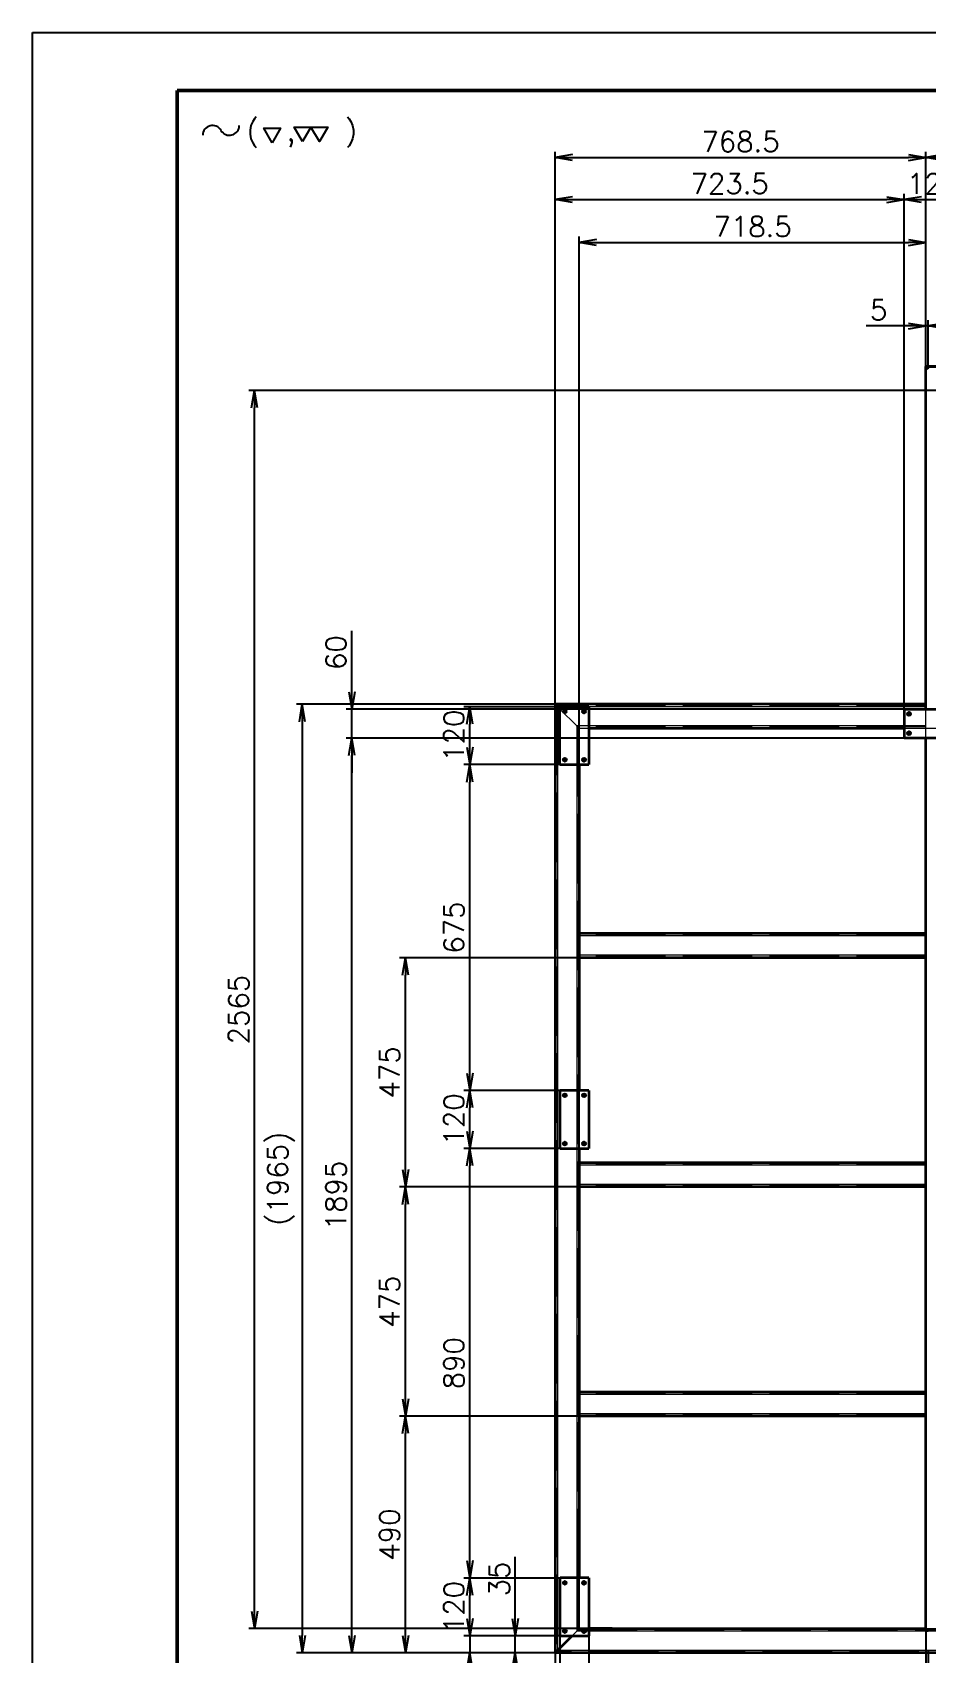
# Model space of a CAD drawing. Header units: millimetres. Extents: x -73083 to 81340, y -6859 to 6812.
# Drawn here: x -53597 to -51743, y -5169 to -1810 of the extents above; entities that cross this region are included whole.
import ezdxf

# ---------------------------------------------------------------- set-up
doc = ezdxf.new("R2010")
doc.units = ezdxf.units.MM
for name, pattern in [('AM_ISO02W050', [7.5, 6, -1.5]), ('AM_ISO08W050', [18, 12, -1.5, 3, -1.5]), ('DASHDOT', [18.5, 12, -3, 0.5, -3]), ('DASHED', [15, 12, -3])]:
    doc.linetypes.add(name, pattern=pattern)
doc.layers.add('A3', color=7, linetype='Continuous', plot=False)
for name, color, linetype, lineweight in [('AM_7', 2, 'AM_ISO08W050', 25), ('AM_HID', 1, 'AM_ISO02W050', 25), ('AM_VIS', 7, 'Continuous', 50)]:
    doc.layers.add(name, color=color, linetype=linetype, lineweight=lineweight)
doc.layers.add('title_frame', color=7, linetype='Continuous')
doc.layers.add('word_dim', color=253, linetype='Continuous')
doc.styles.get("Standard").update_dxf_attribs({"font": 'romans.shx', "bigfont": 'bigfont.shx'})
doc.dimstyles.new('STANDARD1-12', dxfattribs={"dimscale": 12, "dimtxt": 3.5, "dimasz": 3, "dimexe": 1, "dimexo": 0, "dimgap": 1, "dimtad": 3, "dimdec": 1, "dimdsep": 46, "dimtxsty": 'Standard', "dimblk1": 'OPEN', "dimblk2": 'OPEN', "dimsah": 1, "dimcen": 0, "dimclrd": 256, "dimclre": 256, "dimclrt": 3, "dimadec": 0, "dimazin": 0, "dimtfac": 1, "dimtdec": 1, "dimtmove": 0, "dimatfit": 3, "dimldrblk": 'OPEN', "dimfxl": 0, "dimtolj": 1, "dimtzin": 0, "dimarcsym": 0})

# ---------------------------------------------------------------- blocks, each defined once
blk = doc.blocks.new('shiage0')
at = {"layer": 'word_dim', "color": 3, "linetype": 'Continuous'}
for centre, start, end in [((1.69, 0), 30, 180), ((4.61, 1.69), 210, 0)]:
    blk.add_arc(centre, 1.69, start, end, dxfattribs=at)
blk = doc.blocks.new('11')
at = {"layer": 'title_frame', "color": 3, "linetype": 'Continuous'}
for points in [[(15.1, 3.38), (13.66, 5.88), (16.55, 5.88)], [(20.38, 3.57), (18.93, 6.07), (24.71, 6.07), (23.27, 3.57), (21.82, 6.07)]]:
    blk.add_lwpolyline(points, close=True, dxfattribs=at)
blk.add_blockref('shiage0', (3.13, 4.67), dxfattribs=at)
blk.add_text('(  ,   )', height=3.5, dxfattribs=at).set_placement((10.71, 3.7))
blk = doc.blocks.new('_Open')
at = {"color": 0, "lineweight": -2}
for p, q in [((-1, 0.167), (0, 0)), ((-1, -0.167), (0, 0)), ((0, 0), (-1, 0))]:
    blk.add_line(p, q, dxfattribs=at)
blk = doc.blocks.new('*D814')
at = {"layer": 'DEFPOINTS', "color": 0, "linetype": 'Continuous', "ltscale": 5}
for p in [(-51744.8, -2418.3), (-51744.8, -2502), (-51739.8, -2507)]:
    blk.add_point(p, dxfattribs=at)
at = {"layer": 'word_dim', "linetype": 'Continuous', "lineweight": -2, "ltscale": 5}
for p, q in [((-51744.8, -2502), (-51744.8, -2406.3)), ((-51739.8, -2507), (-51739.8, -2406.3)), ((-51780.8, -2418.3), (-51868.8, -2418.3)), ((-51739.8, -2418.3), (-51744.8, -2418.3)), ((-51703.8, -2418.3), (-51667.8, -2418.3))]:
    blk.add_line(p, q, dxfattribs=at)
at = {"layer": 'word_dim', "linetype": 'Continuous', "lineweight": -2, "ltscale": 5, "xscale": 36, "yscale": 36, "zscale": 36}
blk.add_blockref('_Open', (-51744.8, -2418.3), dxfattribs=at)
at = {"layer": 'word_dim', "linetype": 'Continuous', "lineweight": -2, "ltscale": 5, "xscale": 36, "yscale": 36, "zscale": 36, "rotation": 180}
blk.add_blockref('_Open', (-51739.8, -2418.3), dxfattribs=at)
at = {"layer": 'word_dim', "color": 3, "linetype": 'Continuous', "ltscale": 5, "insert": (-51842.8, -2385.3), "char_height": 42, "attachment_point": 5}
blk.add_mtext('\\A1;5', dxfattribs=at)
blk = doc.blocks.new('_DotSmall')
at = {"color": 0, "linetype": 'ByBlock', "const_width": 0.5}
blk.add_lwpolyline([(-0.0625, 0, 1), (0.0625, 0, 1)], format="xyb", close=True, dxfattribs=at)
blk = doc.blocks.new('*D821')
at = {"layer": 'DEFPOINTS', "color": 0, "ltscale": 2}
for p in [(-52503.3, -5132.1), (-52513.3, -5167.1), (-52503.3, -5365.2)]:
    blk.add_point(p, dxfattribs=at)
at = {"layer": 'word_dim', "lineweight": -2, "ltscale": 2}
for p, q in [((-52503.3, -5132.1), (-52503.3, -5377.2)), ((-52513.3, -5167.1), (-52513.3, -5377.2)), ((-52549.3, -5365.2), (-52685.3, -5365.2)), ((-52503.3, -5365.2), (-52513.3, -5365.2)), ((-52503.3, -5365.2), (-52431.3, -5365.2))]:
    blk.add_line(p, q, dxfattribs=at)
at = {"layer": 'word_dim', "lineweight": -2, "ltscale": 2, "xscale": 36, "yscale": 36, "zscale": 36}
blk.add_blockref('_Open', (-52513.3, -5365.2), dxfattribs=at)
at = {"layer": 'word_dim', "lineweight": -2, "ltscale": 2, "xscale": 36, "yscale": 36, "zscale": 36, "rotation": 180}
blk.add_blockref('_DotSmall', (-52503.3, -5365.2), dxfattribs=at)
at = {"layer": 'word_dim', "color": 3, "ltscale": 2, "insert": (-52642.3, -5332.2), "char_height": 42, "attachment_point": 5}
blk.add_mtext('\\A1;10', dxfattribs=at)
blk = doc.blocks.new('*D822')
at = {"layer": 'DEFPOINTS', "color": 0, "ltscale": 2}
for p in [(-52503.3, -5132.1), (-52443.3, -5132.1), (-52443.3, -5365.2)]:
    blk.add_point(p, dxfattribs=at)
at = {"layer": 'word_dim', "lineweight": -2, "ltscale": 2}
for p, q in [((-52503.3, -5132.1), (-52503.3, -5377.2)), ((-52443.3, -5132.1), (-52443.3, -5377.2)), ((-52503.3, -5365.2), (-52479.3, -5365.2)), ((-52473.3, -5365.2), (-52348.9, -5458.5)), ((-52348.9, -5458.5), (-52258.9, -5458.5))]:
    blk.add_line(p, q, dxfattribs=at)
at = {"layer": 'word_dim', "lineweight": -2, "ltscale": 2, "xscale": 36, "yscale": 36, "zscale": 36, "rotation": 180}
blk.add_blockref('_DotSmall', (-52503.3, -5365.2), dxfattribs=at)
at = {"layer": 'word_dim', "lineweight": -2, "ltscale": 2, "xscale": 36, "yscale": 36, "zscale": 36}
blk.add_blockref('_Open', (-52443.3, -5365.2), dxfattribs=at)
at = {"layer": 'word_dim', "color": 3, "ltscale": 2, "insert": (-52303.9, -5425.5), "char_height": 42, "attachment_point": 5}
blk.add_mtext('\\A1;60', dxfattribs=at)
blk = doc.blocks.new('*D823')
at = {"layer": 'DEFPOINTS', "color": 0, "ltscale": 2}
for p in [(-52443.3, -5132), (-51739.8, -5162), (-51739.8, -5365.2)]:
    blk.add_point(p, dxfattribs=at)
at = {"layer": 'word_dim', "lineweight": -2, "ltscale": 2}
for p, q in [((-52443.3, -5132), (-52443.3, -5377.2)), ((-51739.8, -5162), (-51739.8, -5377.2)), ((-52407.3, -5365.2), (-51775.8, -5365.2))]:
    blk.add_line(p, q, dxfattribs=at)
at = {"layer": 'word_dim', "lineweight": -2, "ltscale": 2, "xscale": 36, "yscale": 36, "zscale": 36, "rotation": 180}
blk.add_blockref('_Open', (-52443.3, -5365.2), dxfattribs=at)
at = {"layer": 'word_dim', "lineweight": -2, "ltscale": 2, "xscale": 36, "yscale": 36, "zscale": 36}
blk.add_blockref('_Open', (-51739.8, -5365.2), dxfattribs=at)
at = {"layer": 'word_dim', "color": 3, "ltscale": 2, "insert": (-52091.5, -5332.2), "char_height": 42, "attachment_point": 5}
blk.add_mtext('\\A1;703.5', dxfattribs=at)
blk = doc.blocks.new('*D824')
at = {"layer": 'DEFPOINTS', "color": 0, "ltscale": 2}
for p in [(-51739.8, -5162), (-51699.8, -5162), (-51699.8, -5365.2)]:
    blk.add_point(p, dxfattribs=at)
at = {"layer": 'word_dim', "lineweight": -2, "ltscale": 2}
for p, q in [((-51739.8, -5162), (-51739.8, -5377.2)), ((-51699.8, -5162), (-51699.8, -5377.2)), ((-51775.8, -5365.2), (-51811.8, -5365.2)), ((-51719.8, -5365.2), (-51802.1, -5432.8)), ((-51739.8, -5365.2), (-51699.8, -5365.2)), ((-51739.8, -5365.2), (-51699.8, -5365.2)), ((-51663.8, -5365.2), (-51627.8, -5365.2)), ((-51802.1, -5432.8), (-51894.1, -5432.8))]:
    blk.add_line(p, q, dxfattribs=at)
at = {"layer": 'word_dim', "lineweight": -2, "ltscale": 2, "xscale": 36, "yscale": 36, "zscale": 36}
blk.add_blockref('_Open', (-51739.8, -5365.2), dxfattribs=at)
at = {"layer": 'word_dim', "lineweight": -2, "ltscale": 2, "xscale": 36, "yscale": 36, "zscale": 36, "rotation": 180}
blk.add_blockref('_Open', (-51699.8, -5365.2), dxfattribs=at)
at = {"layer": 'word_dim', "color": 3, "ltscale": 2, "insert": (-51848.1, -5399.8), "char_height": 42, "attachment_point": 5}
blk.add_mtext('\\A1;40', dxfattribs=at)
blk = doc.blocks.new('*D834')
at = {"layer": 'DEFPOINTS', "color": 0, "ltscale": 2}
for p in [(-49284.8, -2069.3), (-51744.8, -2502), (-49284.8, -2502)]:
    blk.add_point(p, dxfattribs=at)
at = {"layer": 'word_dim', "lineweight": -2, "ltscale": 2}
for p, q in [((-51744.8, -2502), (-51744.8, -2057.3)), ((-51708.8, -2069.3), (-49320.8, -2069.3)), ((-49284.8, -2502), (-49284.8, -2057.3))]:
    blk.add_line(p, q, dxfattribs=at)
at = {"layer": 'word_dim', "lineweight": -2, "ltscale": 2, "xscale": 36, "yscale": 36, "zscale": 36, "rotation": 180}
blk.add_blockref('_Open', (-51744.8, -2069.3), dxfattribs=at)
at = {"layer": 'word_dim', "lineweight": -2, "ltscale": 2, "xscale": 36, "yscale": 36, "zscale": 36}
blk.add_blockref('_Open', (-49284.8, -2069.3), dxfattribs=at)
at = {"layer": 'word_dim', "color": 3, "ltscale": 2, "insert": (-50514.8, -2025.3), "char_height": 42, "attachment_point": 5}
blk.add_mtext('\\A1;(2460)', dxfattribs=at)
blk = doc.blocks.new('*D835')
at = {"layer": 'DEFPOINTS', "color": 0, "ltscale": 2}
for p in [(-52513.3, -3202.1), (-53037.5, -5167.1), (-52513.3, -5167.1)]:
    blk.add_point(p, dxfattribs=at)
at = {"layer": 'word_dim', "lineweight": -2, "ltscale": 2}
for p, q in [((-52513.3, -3202.1), (-53049.5, -3202.1)), ((-53037.5, -3238.1), (-53037.5, -5131.1)), ((-52513.3, -5167.1), (-53049.5, -5167.1))]:
    blk.add_line(p, q, dxfattribs=at)
at = {"layer": 'word_dim', "lineweight": -2, "ltscale": 2, "xscale": 36, "yscale": 36, "zscale": 36}
for p, rotation in [((-53037.5, -3202.1), 90), ((-53037.5, -5167.1), 270)]:
    blk.add_blockref('_Open', p, dxfattribs=dict(at, rotation=rotation))
at = {"layer": 'word_dim', "color": 3, "ltscale": 2, "insert": (-53081.5, -4184.6), "char_height": 42, "attachment_point": 5, "rotation": 90}
blk.add_mtext('\\A1;(1965)', dxfattribs=at)
blk = doc.blocks.new('*D836')
at = {"layer": 'DEFPOINTS', "color": 0, "ltscale": 2}
for p in [(-48514.8, -5122), (-52514.8, -5292), (-48514.8, -5741.1)]:
    blk.add_point(p, dxfattribs=at)
at = {"layer": 'word_dim', "lineweight": -2, "ltscale": 2}
for p, q in [((-48514.8, -5122), (-48514.8, -5753.1)), ((-52514.8, -5292), (-52514.8, -5753.1)), ((-52478.8, -5741.1), (-48550.8, -5741.1))]:
    blk.add_line(p, q, dxfattribs=at)
at = {"layer": 'word_dim', "lineweight": -2, "ltscale": 2, "xscale": 36, "yscale": 36, "zscale": 36, "rotation": 180}
blk.add_blockref('_Open', (-52514.8, -5741.1), dxfattribs=at)
at = {"layer": 'word_dim', "lineweight": -2, "ltscale": 2, "xscale": 36, "yscale": 36, "zscale": 36}
blk.add_blockref('_Open', (-48514.8, -5741.1), dxfattribs=at)
at = {"layer": 'word_dim', "color": 3, "ltscale": 2, "insert": (-50585.6, -5697.1), "char_height": 42, "attachment_point": 5}
blk.add_mtext('\\A1;(4000)', dxfattribs=at)
blk = doc.blocks.new('*D837')
at = {"layer": 'DEFPOINTS', "color": 0, "ltscale": 2}
for p in [(-51744.8, -2069.3), (-51744.8, -2502), (-52513.3, -3202)]:
    blk.add_point(p, dxfattribs=at)
at = {"layer": 'word_dim', "lineweight": -2, "ltscale": 2}
for p, q in [((-52513.3, -3202), (-52513.3, -2057.3)), ((-52477.3, -2069.3), (-51780.8, -2069.3)), ((-51744.8, -2502), (-51744.8, -2057.3))]:
    blk.add_line(p, q, dxfattribs=at)
at = {"layer": 'word_dim', "lineweight": -2, "ltscale": 2, "xscale": 36, "yscale": 36, "zscale": 36, "rotation": 180}
blk.add_blockref('_Open', (-52513.3, -2069.3), dxfattribs=at)
at = {"layer": 'word_dim', "lineweight": -2, "ltscale": 2, "xscale": 36, "yscale": 36, "zscale": 36}
blk.add_blockref('_Open', (-51744.8, -2069.3), dxfattribs=at)
at = {"layer": 'word_dim', "color": 3, "ltscale": 2, "insert": (-52129, -2036.3), "char_height": 42, "attachment_point": 5}
blk.add_mtext('\\A1;768.5', dxfattribs=at)
blk = doc.blocks.new('*D838')
at = {"layer": 'DEFPOINTS', "color": 0, "ltscale": 2}
for p in [(-52690.3, -5132.1), (-52503.3, -5132.1), (-52513.3, -5167.1)]:
    blk.add_point(p, dxfattribs=at)
at = {"layer": 'word_dim', "lineweight": -2, "ltscale": 2}
for p, q in [((-52690.3, -5096.1), (-52690.3, -5060.1)), ((-52503.3, -5132.1), (-52702.3, -5132.1)), ((-52690.3, -5132.1), (-52690.3, -5167.1)), ((-52513.3, -5167.1), (-52702.3, -5167.1)), ((-52690.3, -5203.1), (-52690.3, -5331.1))]:
    blk.add_line(p, q, dxfattribs=at)
at = {"layer": 'word_dim', "lineweight": -2, "ltscale": 2, "xscale": 36, "yscale": 36, "zscale": 36}
for p, rotation in [((-52690.3, -5132.1), 270), ((-52690.3, -5167.1), 90)]:
    blk.add_blockref('_Open', p, dxfattribs=dict(at, rotation=rotation))
at = {"layer": 'word_dim', "color": 3, "ltscale": 2, "insert": (-52723.3, -5285.1), "char_height": 42, "attachment_point": 5, "rotation": 90}
blk.add_mtext('\\A1;35', dxfattribs=at)
blk = doc.blocks.new('*D839')
at = {"layer": 'DEFPOINTS', "color": 0, "ltscale": 2}
for p in [(-52690.3, -5012.1), (-52503.3, -5012.1), (-52503.3, -5132.1)]:
    blk.add_point(p, dxfattribs=at)
at = {"layer": 'word_dim', "lineweight": -2, "ltscale": 2}
for p, q in [((-52503.3, -5012.1), (-52702.3, -5012.1)), ((-52690.3, -5096.1), (-52690.3, -5048.1)), ((-52503.3, -5132.1), (-52702.3, -5132.1))]:
    blk.add_line(p, q, dxfattribs=at)
at = {"layer": 'word_dim', "lineweight": -2, "ltscale": 2, "xscale": 36, "yscale": 36, "zscale": 36}
for p, rotation in [((-52690.3, -5012.1), 90), ((-52690.3, -5132.1), 270)]:
    blk.add_blockref('_Open', p, dxfattribs=dict(at, rotation=rotation))
at = {"layer": 'word_dim', "color": 3, "ltscale": 2, "insert": (-52723.3, -5072.1), "char_height": 42, "attachment_point": 5, "rotation": 90}
blk.add_mtext('\\A1;120', dxfattribs=at)
blk = doc.blocks.new('*D840')
at = {"layer": 'DEFPOINTS', "color": 0, "ltscale": 2}
for p in [(-52690.3, -4122.1), (-52503.3, -4122.1), (-52503.3, -5012.1)]:
    blk.add_point(p, dxfattribs=at)
at = {"layer": 'word_dim', "lineweight": -2, "ltscale": 2}
for p, q in [((-52503.3, -4122.1), (-52702.3, -4122.1)), ((-52690.3, -4976.1), (-52690.3, -4158.1)), ((-52503.3, -5012.1), (-52702.3, -5012.1))]:
    blk.add_line(p, q, dxfattribs=at)
at = {"layer": 'word_dim', "lineweight": -2, "ltscale": 2, "xscale": 36, "yscale": 36, "zscale": 36}
for p, rotation in [((-52690.3, -4122.1), 90), ((-52690.3, -5012.1), 270)]:
    blk.add_blockref('_Open', p, dxfattribs=dict(at, rotation=rotation))
at = {"layer": 'word_dim', "color": 3, "ltscale": 2, "insert": (-52723.3, -4567.1), "char_height": 42, "attachment_point": 5, "rotation": 90}
blk.add_mtext('\\A1;890', dxfattribs=at)
blk = doc.blocks.new('*D841')
at = {"layer": 'DEFPOINTS', "color": 0, "ltscale": 2}
for p in [(-52690.3, -4002.1), (-52503.3, -4002.1), (-52503.3, -4122.1)]:
    blk.add_point(p, dxfattribs=at)
at = {"layer": 'word_dim', "lineweight": -2, "ltscale": 2}
for p, q in [((-52503.3, -4002.1), (-52702.3, -4002.1)), ((-52690.3, -4086.1), (-52690.3, -4038.1)), ((-52503.3, -4122.1), (-52702.3, -4122.1))]:
    blk.add_line(p, q, dxfattribs=at)
at = {"layer": 'word_dim', "lineweight": -2, "ltscale": 2, "xscale": 36, "yscale": 36, "zscale": 36}
for p, rotation in [((-52690.3, -4002.1), 90), ((-52690.3, -4122.1), 270)]:
    blk.add_blockref('_Open', p, dxfattribs=dict(at, rotation=rotation))
at = {"layer": 'word_dim', "color": 3, "ltscale": 2, "insert": (-52723.3, -4062.1), "char_height": 42, "attachment_point": 5, "rotation": 90}
blk.add_mtext('\\A1;120', dxfattribs=at)
blk = doc.blocks.new('*D842')
at = {"layer": 'DEFPOINTS', "color": 0, "ltscale": 2}
for p in [(-52690.3, -3327.1), (-52503.3, -3327.1), (-52503.3, -4002.1)]:
    blk.add_point(p, dxfattribs=at)
at = {"layer": 'word_dim', "lineweight": -2, "ltscale": 2}
for p, q in [((-52503.3, -3327.1), (-52702.3, -3327.1)), ((-52690.3, -3966.1), (-52690.3, -3363.1)), ((-52503.3, -4002.1), (-52702.3, -4002.1))]:
    blk.add_line(p, q, dxfattribs=at)
at = {"layer": 'word_dim', "lineweight": -2, "ltscale": 2, "xscale": 36, "yscale": 36, "zscale": 36}
for p, rotation in [((-52690.3, -3327.1), 90), ((-52690.3, -4002.1), 270)]:
    blk.add_blockref('_Open', p, dxfattribs=dict(at, rotation=rotation))
at = {"layer": 'word_dim', "color": 3, "ltscale": 2, "insert": (-52723.3, -3664.6), "char_height": 42, "attachment_point": 5, "rotation": 90}
blk.add_mtext('\\A1;675', dxfattribs=at)
blk = doc.blocks.new('*D843')
at = {"layer": 'DEFPOINTS', "color": 0, "ltscale": 2}
for p in [(-52690.3, -3207.1), (-52503.3, -3207.1), (-52503.3, -3327.1)]:
    blk.add_point(p, dxfattribs=at)
at = {"layer": 'word_dim', "lineweight": -2, "ltscale": 2}
for p, q in [((-52503.3, -3207.1), (-52702.3, -3207.1)), ((-52690.3, -3291.1), (-52690.3, -3243.1)), ((-52503.3, -3327.1), (-52702.3, -3327.1))]:
    blk.add_line(p, q, dxfattribs=at)
at = {"layer": 'word_dim', "lineweight": -2, "ltscale": 2, "xscale": 36, "yscale": 36, "zscale": 36}
for p, rotation in [((-52690.3, -3207.1), 90), ((-52690.3, -3327.1), 270)]:
    blk.add_blockref('_Open', p, dxfattribs=dict(at, rotation=rotation))
at = {"layer": 'word_dim', "color": 3, "ltscale": 2, "insert": (-52723.3, -3267.1), "char_height": 42, "attachment_point": 5, "rotation": 90}
blk.add_mtext('\\A1;120', dxfattribs=at)
blk = doc.blocks.new('*D846')
at = {"layer": 'DEFPOINTS', "color": 0, "ltscale": 2}
for p in [(-52934.7, -3272.1), (-51888.3, -3272.1), (-52513.3, -5167.1)]:
    blk.add_point(p, dxfattribs=at)
at = {"layer": 'word_dim', "lineweight": -2, "ltscale": 2}
for p, q in [((-51888.3, -3272.1), (-52946.7, -3272.1)), ((-52934.7, -5131.1), (-52934.7, -3308.1)), ((-52513.3, -5167.1), (-52946.7, -5167.1))]:
    blk.add_line(p, q, dxfattribs=at)
at = {"layer": 'word_dim', "lineweight": -2, "ltscale": 2, "xscale": 36, "yscale": 36, "zscale": 36}
for p, rotation in [((-52934.7, -3272.1), 90), ((-52934.7, -5167.1), 270)]:
    blk.add_blockref('_Open', p, dxfattribs=dict(at, rotation=rotation))
at = {"layer": 'word_dim', "color": 3, "ltscale": 2, "insert": (-52967.7, -4219.6), "char_height": 42, "attachment_point": 5, "rotation": 90}
blk.add_mtext('\\A1;1895', dxfattribs=at)
blk = doc.blocks.new('*D847')
at = {"layer": 'DEFPOINTS', "color": 0, "ltscale": 2}
for p in [(-52934.7, -3212), (-51789.8, -3212), (-51789.8, -3272.1)]:
    blk.add_point(p, dxfattribs=at)
at = {"layer": 'word_dim', "lineweight": -2, "ltscale": 2}
for p, q in [((-52934.7, -3176), (-52934.7, -3050)), ((-51789.8, -3212), (-52946.7, -3212)), ((-52934.7, -3272.1), (-52934.7, -3212)), ((-51789.8, -3272.1), (-52946.7, -3272.1)), ((-52934.7, -3308.1), (-52934.7, -3344.1))]:
    blk.add_line(p, q, dxfattribs=at)
at = {"layer": 'word_dim', "lineweight": -2, "ltscale": 2, "xscale": 36, "yscale": 36, "zscale": 36}
for p, rotation in [((-52934.7, -3212), 270), ((-52934.7, -3272.1), 90)]:
    blk.add_blockref('_Open', p, dxfattribs=dict(at, rotation=rotation))
at = {"layer": 'word_dim', "color": 3, "ltscale": 2, "insert": (-52967.7, -3095), "char_height": 42, "attachment_point": 5, "rotation": 90}
blk.add_mtext('\\A1;60', dxfattribs=at)
blk = doc.blocks.new('*D848')
at = {"layer": 'DEFPOINTS', "color": 0, "ltscale": 2}
for p in [(-51669.8, -2156.5), (-51789.8, -3212), (-51669.8, -3212)]:
    blk.add_point(p, dxfattribs=at)
at = {"layer": 'word_dim', "lineweight": -2, "ltscale": 2}
for p, q in [((-51789.8, -3212), (-51789.8, -2144.5)), ((-51669.8, -3212), (-51669.8, -2144.5)), ((-51753.8, -2156.5), (-51705.8, -2156.5))]:
    blk.add_line(p, q, dxfattribs=at)
at = {"layer": 'word_dim', "lineweight": -2, "ltscale": 2, "xscale": 36, "yscale": 36, "zscale": 36, "rotation": 180}
blk.add_blockref('_Open', (-51789.8, -2156.5), dxfattribs=at)
at = {"layer": 'word_dim', "lineweight": -2, "ltscale": 2, "xscale": 36, "yscale": 36, "zscale": 36}
blk.add_blockref('_Open', (-51669.8, -2156.5), dxfattribs=at)
at = {"layer": 'word_dim', "color": 3, "ltscale": 2, "insert": (-51729.8, -2123.5), "char_height": 42, "attachment_point": 5}
blk.add_mtext('\\A1;120', dxfattribs=at)
blk = doc.blocks.new('*D851')
at = {"layer": 'DEFPOINTS', "color": 0, "ltscale": 2}
for p in [(-51744.8, -5122), (-52513.3, -5167.1), (-51744.8, -5489.2)]:
    blk.add_point(p, dxfattribs=at)
at = {"layer": 'word_dim', "lineweight": -2, "ltscale": 2}
for p, q in [((-51744.8, -5122), (-51744.8, -5501.2)), ((-52513.3, -5167.1), (-52513.3, -5501.2)), ((-52477.3, -5489.2), (-51780.8, -5489.2))]:
    blk.add_line(p, q, dxfattribs=at)
at = {"layer": 'word_dim', "lineweight": -2, "ltscale": 2, "xscale": 36, "yscale": 36, "zscale": 36, "rotation": 180}
blk.add_blockref('_Open', (-52513.3, -5489.2), dxfattribs=at)
at = {"layer": 'word_dim', "lineweight": -2, "ltscale": 2, "xscale": 36, "yscale": 36, "zscale": 36}
blk.add_blockref('_Open', (-51744.8, -5489.2), dxfattribs=at)
at = {"layer": 'word_dim', "color": 3, "ltscale": 2, "insert": (-52129, -5456.2), "char_height": 42, "attachment_point": 5}
blk.add_mtext('\\A1;768.5', dxfattribs=at)
blk = doc.blocks.new('*D852')
at = {"layer": 'DEFPOINTS', "color": 0, "ltscale": 2}
for p in [(-51744.8, -5122), (-51419.8, -5122), (-51419.8, -5489.2)]:
    blk.add_point(p, dxfattribs=at)
at = {"layer": 'word_dim', "lineweight": -2, "ltscale": 2}
for p, q in [((-51744.8, -5122), (-51744.8, -5501.2)), ((-51419.8, -5122), (-51419.8, -5501.2)), ((-51708.8, -5489.2), (-51455.8, -5489.2))]:
    blk.add_line(p, q, dxfattribs=at)
at = {"layer": 'word_dim', "lineweight": -2, "ltscale": 2, "xscale": 36, "yscale": 36, "zscale": 36, "rotation": 180}
blk.add_blockref('_Open', (-51744.8, -5489.2), dxfattribs=at)
at = {"layer": 'word_dim', "lineweight": -2, "ltscale": 2, "xscale": 36, "yscale": 36, "zscale": 36}
blk.add_blockref('_Open', (-51419.8, -5489.2), dxfattribs=at)
at = {"layer": 'word_dim', "color": 3, "ltscale": 2, "insert": (-51582.3, -5456.2), "char_height": 42, "attachment_point": 5}
blk.add_mtext('\\A1;325', dxfattribs=at)
blk = doc.blocks.new('*D857')
at = {"layer": 'DEFPOINTS', "color": 0, "ltscale": 2}
for p in [(-52503.3, -5132.1), (-52596.1, -5167.1), (-52513.3, -5167.1)]:
    blk.add_point(p, dxfattribs=at)
at = {"layer": 'word_dim', "lineweight": -2, "ltscale": 2}
for p, q in [((-52596.1, -5096.1), (-52596.1, -4968.1)), ((-52503.3, -5132.1), (-52608.1, -5132.1)), ((-52596.1, -5167.1), (-52596.1, -5132.1)), ((-52513.3, -5167.1), (-52608.1, -5167.1)), ((-52596.1, -5203.1), (-52596.1, -5239.1))]:
    blk.add_line(p, q, dxfattribs=at)
at = {"layer": 'word_dim', "lineweight": -2, "ltscale": 2, "xscale": 36, "yscale": 36, "zscale": 36}
for p, rotation in [((-52596.1, -5132.1), 270), ((-52596.1, -5167.1), 90)]:
    blk.add_blockref('_Open', p, dxfattribs=dict(at, rotation=rotation))
at = {"layer": 'word_dim', "color": 3, "ltscale": 2, "insert": (-52629.1, -5014.1), "char_height": 42, "attachment_point": 5, "rotation": 90}
blk.add_mtext('\\A1;35', dxfattribs=at)
blk = doc.blocks.new('*D862')
at = {"layer": 'DEFPOINTS', "color": 0, "ltscale": 2}
for p in [(-52823.7, -4677), (-52463.3, -4677), (-52513.3, -5167.1)]:
    blk.add_point(p, dxfattribs=at)
at = {"layer": 'word_dim', "lineweight": -2, "ltscale": 2}
for p, q in [((-52463.3, -4677), (-52835.7, -4677)), ((-52823.7, -5131.1), (-52823.7, -4713)), ((-52513.3, -5167.1), (-52835.7, -5167.1))]:
    blk.add_line(p, q, dxfattribs=at)
at = {"layer": 'word_dim', "lineweight": -2, "ltscale": 2, "xscale": 36, "yscale": 36, "zscale": 36}
for p, rotation in [((-52823.7, -4677), 90), ((-52823.7, -5167.1), 270)]:
    blk.add_blockref('_Open', p, dxfattribs=dict(at, rotation=rotation))
at = {"layer": 'word_dim', "color": 3, "ltscale": 2, "insert": (-52856.7, -4922.1), "char_height": 42, "attachment_point": 5, "rotation": 90}
blk.add_mtext('\\A1;490', dxfattribs=at)
blk = doc.blocks.new('*D863')
at = {"layer": 'DEFPOINTS', "color": 0, "ltscale": 2}
for p in [(-52823.7, -4202), (-52463.3, -4202), (-52463.3, -4677)]:
    blk.add_point(p, dxfattribs=at)
at = {"layer": 'word_dim', "lineweight": -2, "ltscale": 2}
for p, q in [((-52463.3, -4202), (-52835.7, -4202)), ((-52823.7, -4641), (-52823.7, -4238)), ((-52463.3, -4677), (-52835.7, -4677))]:
    blk.add_line(p, q, dxfattribs=at)
at = {"layer": 'word_dim', "lineweight": -2, "ltscale": 2, "xscale": 36, "yscale": 36, "zscale": 36}
for p, rotation in [((-52823.7, -4202), 90), ((-52823.7, -4677), 270)]:
    blk.add_blockref('_Open', p, dxfattribs=dict(at, rotation=rotation))
at = {"layer": 'word_dim', "color": 3, "ltscale": 2, "insert": (-52856.7, -4439.5), "char_height": 42, "attachment_point": 5, "rotation": 90}
blk.add_mtext('\\A1;475', dxfattribs=at)
blk = doc.blocks.new('*D864')
at = {"layer": 'DEFPOINTS', "color": 0, "ltscale": 2}
for p in [(-52823.7, -3727.1), (-52463.3, -3727.1), (-52463.3, -4202)]:
    blk.add_point(p, dxfattribs=at)
at = {"layer": 'word_dim', "lineweight": -2, "ltscale": 2}
for p, q in [((-52463.3, -3727.1), (-52835.7, -3727.1)), ((-52823.7, -4166), (-52823.7, -3763.1)), ((-52463.3, -4202), (-52835.7, -4202))]:
    blk.add_line(p, q, dxfattribs=at)
at = {"layer": 'word_dim', "lineweight": -2, "ltscale": 2, "xscale": 36, "yscale": 36, "zscale": 36}
for p, rotation in [((-52823.7, -3727.1), 90), ((-52823.7, -4202), 270)]:
    blk.add_blockref('_Open', p, dxfattribs=dict(at, rotation=rotation))
at = {"layer": 'word_dim', "color": 3, "ltscale": 2, "insert": (-52856.7, -3964.5), "char_height": 42, "attachment_point": 5, "rotation": 90}
blk.add_mtext('\\A1;475', dxfattribs=at)
blk = doc.blocks.new('*D876')
at = {"layer": 'DEFPOINTS', "color": 0, "ltscale": 2}
for p in [(-51789.8, -2156.5), (-52513.3, -3202), (-51789.8, -3212)]:
    blk.add_point(p, dxfattribs=at)
at = {"layer": 'word_dim', "lineweight": -2, "ltscale": 2}
for p, q in [((-52513.3, -3202), (-52513.3, -2144.5)), ((-51789.8, -3212), (-51789.8, -2144.5)), ((-52477.3, -2156.5), (-51825.8, -2156.5))]:
    blk.add_line(p, q, dxfattribs=at)
at = {"layer": 'word_dim', "lineweight": -2, "ltscale": 2, "xscale": 36, "yscale": 36, "zscale": 36, "rotation": 180}
blk.add_blockref('_Open', (-52513.3, -2156.5), dxfattribs=at)
at = {"layer": 'word_dim', "lineweight": -2, "ltscale": 2, "xscale": 36, "yscale": 36, "zscale": 36}
blk.add_blockref('_Open', (-51789.8, -2156.5), dxfattribs=at)
at = {"layer": 'word_dim', "color": 3, "ltscale": 2, "insert": (-52151.5, -2123.5), "char_height": 42, "attachment_point": 5}
blk.add_mtext('\\A1;723.5', dxfattribs=at)
blk = doc.blocks.new('*D878')
at = {"layer": 'DEFPOINTS', "color": 0, "ltscale": 2}
for p in [(-51744.8, -2245.3), (-51744.8, -2502), (-52463.3, -3252.1)]:
    blk.add_point(p, dxfattribs=at)
at = {"layer": 'word_dim', "lineweight": -2, "ltscale": 2}
for p, q in [((-52463.3, -3252.1), (-52463.3, -2233.3)), ((-52427.3, -2245.3), (-51780.8, -2245.3)), ((-51744.8, -2502), (-51744.8, -2233.3))]:
    blk.add_line(p, q, dxfattribs=at)
at = {"layer": 'word_dim', "lineweight": -2, "ltscale": 2, "xscale": 36, "yscale": 36, "zscale": 36, "rotation": 180}
blk.add_blockref('_Open', (-52463.3, -2245.3), dxfattribs=at)
at = {"layer": 'word_dim', "lineweight": -2, "ltscale": 2, "xscale": 36, "yscale": 36, "zscale": 36}
blk.add_blockref('_Open', (-51744.8, -2245.3), dxfattribs=at)
at = {"layer": 'word_dim', "color": 3, "ltscale": 2, "insert": (-52104, -2212.3), "char_height": 42, "attachment_point": 5}
blk.add_mtext('\\A1;718.5', dxfattribs=at)
blk = doc.blocks.new('*D880')
at = {"layer": 'DEFPOINTS', "color": 0, "linetype": 'Continuous', "ltscale": 2}
for p in [(-53136.6, -2552), (-51462.3, -2552), (-52436.4, -5117)]:
    blk.add_point(p, dxfattribs=at)
at = {"layer": 'word_dim', "linetype": 'Continuous', "lineweight": -2, "ltscale": 2}
for p, q in [((-51462.3, -2552), (-53148.6, -2552)), ((-53136.6, -5081), (-53136.6, -2588)), ((-52436.4, -5117), (-53148.6, -5117))]:
    blk.add_line(p, q, dxfattribs=at)
at = {"layer": 'word_dim', "linetype": 'Continuous', "lineweight": -2, "ltscale": 2, "xscale": 36, "yscale": 36, "zscale": 36}
for p, rotation in [((-53136.6, -2552), 90), ((-53136.6, -5117), 270)]:
    blk.add_blockref('_Open', p, dxfattribs=dict(at, rotation=rotation))
at = {"layer": 'word_dim', "color": 3, "linetype": 'Continuous', "ltscale": 2, "insert": (-53169.6, -3834.5), "char_height": 42, "attachment_point": 5, "rotation": 90}
blk.add_mtext('\\A1;2565', dxfattribs=at)

msp = doc.modelspace()

# ---------------------------------------------------------------- linework, layer by layer
at = {"layer": 'A3', "linetype": 'Continuous'}
msp.add_lwpolyline([(-53597.05373, -1810.23226), (-46469.05373, -1810.23226), (-46469.05373, -6850.23226), (-53597.05373, -6850.23226)], close=True, dxfattribs=at)
at = {"layer": 'AM_7', "linetype": 'DASHDOT', "lineweight": 13, "ltscale": 12}
for p, q in [((-52488.95645, -3217.05013), (-52497.59757, -3217.05013)), ((-52493.27701, -3212.72957), (-52493.27701, -3221.37069)), ((-52448.95645, -3217.04988), (-52457.59757, -3217.04988)), ((-52453.27701, -3212.72933), (-52453.27701, -3221.37044)), ((-51775.45743, -3222.04573), (-51784.09854, -3222.04573)), ((-51779.77799, -3217.72518), (-51779.77799, -3226.36629)), ((-51775.45719, -3262.04567), (-51784.0983, -3262.04567)), ((-51779.77774, -3257.72512), (-51779.77774, -3266.36623)), ((-52488.95572, -3317.05013), (-52497.59684, -3317.05013)), ((-52493.27628, -3312.72957), (-52493.27628, -3321.37069)), ((-52448.95572, -3317.04988), (-52457.59684, -3317.04988)), ((-52453.27628, -3312.72933), (-52453.27628, -3321.37038)), ((-52488.95108, -4012.05013), (-52497.5922, -4012.05013)), ((-52493.27164, -4007.72957), (-52493.27164, -4016.37069)), ((-52448.95108, -4012.04988), (-52457.5922, -4012.04988)), ((-52453.27164, -4007.72933), (-52453.27164, -4016.37044)), ((-52488.95035, -4112.05013), (-52497.59146, -4112.05013)), ((-52493.27091, -4107.72957), (-52493.27091, -4116.37069)), ((-52448.95035, -4112.04988), (-52457.59146, -4112.04988)), ((-52453.27091, -4107.72933), (-52453.27091, -4116.37044)), ((-52488.944, -5022.05465), (-52497.58512, -5022.05465)), ((-52493.26456, -5017.73409), (-52493.26456, -5026.3752)), ((-52448.944, -5022.0544), (-52457.58512, -5022.0544)), ((-52453.26456, -5017.73384), (-52453.26456, -5026.37496)), ((-52488.94327, -5122.05465), (-52497.58438, -5122.05465)), ((-52493.26383, -5117.73409), (-52493.26383, -5126.3752)), ((-52448.94327, -5122.0544), (-52457.58438, -5122.0544)), ((-52453.26383, -5117.73384), (-52453.26383, -5126.37496))]:
    msp.add_line(p, q, dxfattribs=at)
at = {"layer": 'AM_HID', "linetype": 'DASHED', "lineweight": 13, "ltscale": 12}
for p, q in [((-51744.76676, -2502.04964), (-51744.76651, -2552.03402)), ((-51624.76651, -2552.03353), (-51744.76651, -2552.03402)), ((-52510.27726, -3205.05086), (-52510.26383, -5164.05538)), ((-51744.77469, -3205.04549), (-52510.27481, -3205.05074)), ((-52508.2775, -3207.05086), (-52508.26407, -5162.05538)), ((-51744.77506, -3207.04549), (-52508.27506, -3207.05074)), ((-52443.27701, -3207.05025), (-52503.27701, -3207.05074)), ((-52468.27433, -3247.05043), (-52503.27701, -3212.04842)), ((-52468.27677, -3247.05056), (-52503.27701, -3212.05086)), ((-51744.77799, -3272.04543), (-51744.77823, -3202.04549)), ((-51744.77445, -3247.04543), (-51744.77469, -3212.04549)), ((-52468.27701, -3247.05056), (-52468.26456, -5122.05513)), ((-52468.27677, -3247.05056), (-52468.27628, -3327.04995)), ((-52468.27677, -3247.05056), (-52463.27677, -3252.05056)), ((-51744.77481, -3247.04543), (-52468.27481, -3247.05043)), ((-52443.27677, -3247.05031), (-52468.27433, -3247.05043)), ((-52463.27433, -3252.05043), (-52468.27433, -3247.05043)), ((-52466.27677, -3249.05056), (-52466.26432, -5120.05513)), ((-51744.77445, -3249.04543), (-52466.27433, -3249.05043)), ((-52394.80484, -3252.02889), (-52464.80484, -3252.0295)), ((-52463.27677, -3252.05056), (-52463.27628, -3327.04995)), ((-52443.27677, -3252.05031), (-52463.27433, -3252.05043)), ((-51694.79886, -3252.02486), (-51814.79886, -3252.02486)), ((-51744.77445, -3247.04543), (-51789.77774, -3247.04573)), ((-51744.77445, -3252.04543), (-51789.77774, -3252.04573)), ((-51744.77445, -3252.04543), (-51744.77445, -3247.04543)), ((-51744.77225, -3682.04543), (-52463.27237, -3682.05043)), ((-51744.77188, -3680.04543), (-52463.27188, -3680.05043)), ((-51744.77664, -3727.04543), (-51744.77689, -3677.04543)), ((-51744.77201, -3722.04543), (-52463.27188, -3722.05043)), ((-51744.77164, -3724.04543), (-52463.27164, -3724.05043)), ((-52468.27164, -4002.05001), (-52468.27091, -4122.05001)), ((-52463.27188, -4002.05001), (-52463.27091, -4122.05001)), ((-52464.80484, -4092.02974), (-52464.80387, -4212.02974)), ((-51744.76895, -4157.04415), (-52463.26895, -4157.04915)), ((-51744.76847, -4155.04415), (-52463.26847, -4155.04915)), ((-51744.7753, -4202.04415), (-51744.77555, -4152.04415)), ((-51744.76859, -4197.04415), (-52463.26871, -4197.04915)), ((-51744.76822, -4199.04415), (-52463.26822, -4199.04915)), ((-51744.767, -4632.04415), (-52463.267, -4632.04915)), ((-51744.76664, -4630.04415), (-52463.26651, -4630.04915)), ((-51744.77408, -4677.04415), (-51744.7742, -4627.04415)), ((-51744.76664, -4672.04415), (-52463.26676, -4672.04915)), ((-51744.76627, -4674.04415), (-52463.26627, -4674.04915)), ((-52464.80362, -5117.03023), (-52464.80435, -4997.03023)), ((-52468.2648, -5012.0544), (-52468.26407, -5122.05513)), ((-52463.26505, -5012.0544), (-52463.26432, -5117.05513)), ((-52468.26407, -5122.05513), (-52478.26358, -5132.05465)), ((-52478.26358, -5132.05465), (-52468.26432, -5122.05513)), ((-48561.2731, -5122.02315), (-52468.26456, -5122.05513)), ((-52468.26432, -5122.05513), (-52463.26432, -5117.05513)), ((-52456.58731, -5122.05489), (-52468.26432, -5122.05513)), ((-52463.26432, -5117.05513), (-52468.26407, -5122.05513)), ((-48563.27262, -5120.02315), (-52466.26432, -5120.05513)), ((-52443.26383, -5117.03023), (-52464.80362, -5117.03023)), ((-52443.26407, -5117.05489), (-52463.26432, -5117.05513)), ((-52443.26383, -5122.05489), (-52449.94034, -5122.05489)), ((-51694.77274, -5117.04879), (-51744.77274, -5117.04927)), ((-51744.77274, -5122.04952), (-51744.77274, -5117.04927)), ((-51744.77274, -5122.04952), (-51739.77274, -5122.04952)), ((-52513.26383, -5167.03072), (-52394.80313, -5167.02974)), ((-48519.27237, -5164.02291), (-52510.26383, -5164.05538)), ((-48521.27262, -5162.02291), (-52508.26407, -5162.05538))]:
    msp.add_line(p, q, dxfattribs=at)
at = {"layer": 'AM_VIS', "linetype": 'Continuous'}
for q in [(-53297.05373, -6730.23226), (-46589.05373, -1930.23226)]:
    msp.add_line((-53297.05373, -1930.23226), q, dxfattribs=at)
at = {"layer": 'AM_VIS', "lineweight": 35, "ltscale": 12}
for p, q in [((-49284.77994, -2502.04268), (-51744.78018, -2502.04964)), ((-51739.78006, -2507.04964), (-51744.78018, -2502.04964)), ((-51744.77823, -3202.04549), (-51744.78018, -2502.04964)), ((-51744.78018, -2502.04964), (-51739.78006, -2507.04964)), ((-51744.76676, -2502.03402), (-51624.76676, -2502.03353)), ((-51744.76676, -2502.03402), (-51744.76676, -2502.04964)), ((-51744.79886, -3202.02486), (-51744.79898, -3082.02486)), ((-51744.79898, -3082.02486), (-51744.77567, -3082.02486)), ((-52513.27726, -3202.05086), (-52513.26383, -5167.05538)), ((-52513.27726, -3202.05086), (-52508.27701, -3207.05086)), ((-51744.77481, -3202.04549), (-52513.27481, -3202.05074)), ((-52508.27457, -3207.05074), (-52513.27481, -3202.05074)), ((-52503.27701, -3212.05086), (-52508.27701, -3207.05086)), ((-52503.27701, -3212.04842), (-52508.27457, -3207.05074)), ((-52443.27701, -3207.04976), (-52503.27701, -3207.05013)), ((-52503.27628, -3327.05019), (-52503.27701, -3207.05013)), ((-52443.27701, -3207.04976), (-52443.27628, -3327.04976)), ((-52394.80533, -3202.02889), (-52394.80533, -3202.05001)), ((-51814.79886, -3202.04598), (-51814.79886, -3202.02486)), ((-51814.79886, -3202.02486), (-51744.79886, -3202.02486)), ((-51789.77799, -3212.04573), (-51669.77799, -3212.04488)), ((-51789.77799, -3212.04573), (-51789.77762, -3272.04573)), ((-51744.77469, -3207.04549), (-51744.77481, -3202.04549)), ((-51744.77469, -3212.04549), (-51744.77469, -3207.04549)), ((-51789.77774, -3252.04573), (-52443.27677, -3252.05031)), ((-51669.77762, -3272.04488), (-51789.77762, -3272.04573)), ((-51744.77689, -3677.04543), (-51744.77799, -3272.04543)), ((-52503.27628, -3327.05019), (-52443.27628, -3327.04976)), ((-52463.27628, -3327.04995), (-52463.27188, -4002.05001)), ((-51744.77188, -3677.04543), (-52463.27188, -3677.05043)), ((-52463.27188, -3682.05043), (-52463.27188, -3677.05043)), ((-52463.27164, -3722.05043), (-52463.27188, -3682.05043)), ((-51744.77188, -3682.04543), (-51744.77188, -3677.04543)), ((-51744.77164, -3722.04543), (-51744.77188, -3682.04543)), ((-52463.27164, -3727.05043), (-52463.27164, -3722.05043)), ((-51744.77164, -3727.04543), (-52463.27164, -3727.05043)), ((-51744.77555, -4152.04415), (-51744.77664, -3727.04543)), ((-51744.77164, -3727.04543), (-51744.77164, -3722.04543)), ((-52443.27164, -4002.04976), (-52503.27164, -4002.05025)), ((-52503.27091, -4122.05025), (-52503.27164, -4002.05025)), ((-52443.27164, -4002.04976), (-52443.27091, -4122.04976)), ((-52503.27091, -4122.05025), (-52443.27091, -4122.04976)), ((-52463.27091, -4122.05001), (-52463.26505, -5012.0544)), ((-51744.76859, -4152.04415), (-52463.26847, -4152.04915)), ((-52463.26847, -4157.04915), (-52463.26847, -4152.04915)), ((-52463.26822, -4197.04915), (-52463.26847, -4157.04915)), ((-51744.76859, -4157.04415), (-51744.76859, -4152.04415)), ((-51744.76822, -4197.04415), (-51744.76847, -4157.04415)), ((-52463.26822, -4202.04915), (-52463.26822, -4197.04915)), ((-51744.76822, -4202.04415), (-51744.76822, -4197.04415)), ((-51744.76822, -4202.04415), (-52463.26822, -4202.04915)), ((-51744.7742, -4627.04415), (-51744.7753, -4202.04415)), ((-51744.76664, -4627.04415), (-52463.26651, -4627.04915)), ((-52463.26651, -4632.04915), (-52463.26651, -4627.04915)), ((-52463.26627, -4672.04915), (-52463.26651, -4632.04915)), ((-51744.76664, -4632.04415), (-51744.76664, -4627.04415)), ((-51744.76627, -4672.04415), (-51744.76651, -4632.04415)), ((-52463.26627, -4677.04915), (-52463.26627, -4672.04915)), ((-51744.76627, -4677.04415), (-52463.26627, -4677.04915)), ((-51744.77274, -5117.04927), (-51744.77408, -4677.04415)), ((-51744.76627, -4677.04415), (-51744.76627, -4672.04415)), ((-52443.26456, -5012.0544), (-52503.26456, -5012.05465)), ((-52503.26383, -5132.05465), (-52503.26456, -5012.05465)), ((-52443.26456, -5012.0544), (-52443.26383, -5132.0544)), ((-52478.26358, -5132.05465), (-52508.26383, -5162.05538)), ((-52508.26383, -5162.05538), (-52478.26358, -5132.05465)), ((-52503.26383, -5132.05465), (-52443.26383, -5132.0544)), ((-51744.77274, -5117.04927), (-52443.26407, -5117.05489)), ((-52394.80362, -5117.02974), (-52443.26383, -5117.03023)), ((-52394.80362, -5117.0544), (-52394.80362, -5117.02974)), ((-52508.26383, -5162.05538), (-52513.26383, -5167.05538)), ((-52513.26383, -5167.05538), (-52508.26383, -5162.05538)), ((-48516.27237, -5167.02291), (-52513.26383, -5167.05538))]:
    msp.add_line(p, q, dxfattribs=at)
at = {"layer": 'AM_VIS', "lineweight": 13, "ltscale": 12}
for p, q in [((-52508.27701, -3207.05086), (-52508.26383, -5162.05538)), ((-52503.27701, -3207.05074), (-52508.27457, -3207.05074)), ((-51744.77469, -3207.04549), (-52443.27701, -3207.05025)), ((-51789.77774, -3247.04573), (-52443.27677, -3247.05031)), ((-52468.27628, -3327.04995), (-52468.27164, -4002.05001)), ((-51744.77188, -3682.04543), (-52463.27188, -3682.05043)), ((-51744.77164, -3722.04543), (-52463.27164, -3722.05043)), ((-52468.27091, -4122.05001), (-52468.2648, -5012.0544)), ((-51744.76847, -4157.04415), (-52463.26847, -4157.04915)), ((-51744.76822, -4197.04415), (-52463.26822, -4197.04915)), ((-51744.76651, -4632.04415), (-52463.26651, -4632.04915)), ((-51744.76627, -4672.04415), (-52463.26627, -4672.04915)), ((-52449.94034, -5122.05489), (-52456.58731, -5122.05489)), ((-51739.77262, -5122.04903), (-52443.26383, -5122.05489)), ((-49329.77176, -5162.0295), (-52508.26383, -5162.05538))]:
    msp.add_line(p, q, dxfattribs=at)
for centre in [(-52493.27701, -3217.05013), (-52453.27701, -3217.04988), (-51779.77799, -3222.04573), (-51779.77774, -3262.04567), (-52493.27628, -3317.05013), (-52453.27628, -3317.04988), (-52493.27164, -4012.05013), (-52453.27164, -4012.04988), (-52493.27091, -4112.05013), (-52453.27091, -4112.04988), (-52493.26456, -5022.05465), (-52453.26456, -5022.0544), (-52493.26383, -5122.05465), (-52453.26383, -5122.0544)]:
    msp.add_circle(centre, 4, dxfattribs=at)
at = {"layer": 'AM_VIS', "lineweight": 35, "ltscale": 12}
for centre in [(-52493.27701, -3217.05013), (-52453.27701, -3217.04988), (-51779.77799, -3222.04573), (-51779.77774, -3262.04567), (-52493.27628, -3317.05013), (-52453.27628, -3317.04988), (-52493.27164, -4012.05013), (-52453.27164, -4012.04988), (-52493.27091, -4112.05013), (-52453.27091, -4112.04988), (-52493.26456, -5022.05465), (-52453.26456, -5022.0544), (-52493.26383, -5122.05465), (-52453.26383, -5122.0544)]:
    msp.add_circle(centre, 3.3235, dxfattribs=at)

# ---------------------------------------------------------------- block references
at = {"layer": 'word_dim', "color": 3, "linetype": 'Continuous', "ltscale": 5, "xscale": 12, "yscale": 12, "zscale": 12}
msp.add_blockref('11', (-53281.39837, -2079.34548), dxfattribs=at)

# ---------------------------------------------------------------- dimensions: what is measured, and where the dimension line sits
at = {"layer": 'word_dim', "ltscale": 2}
for base, p1, p2, picture, middle in [((-51744.75553, -2069.34864), (-52513.26602, -3202.0301), (-51744.75553, -2502.01741), '*D837', (-52129.01078, -2036.34864)), ((-51789.76676, -2156.503), (-52513.26602, -3202.02985), (-51789.76676, -3212.04573), '*D876', (-52151.51639, -2123.503)), ((-51744.75553, -2245.33811), (-52463.2631, -3252.05037), (-51744.75553, -2502.01741), '*D878', (-52104.00931, -2212.33811)), ((-51744.77274, -5489.24749), (-52513.26383, -5167.05538), (-51744.77274, -5122.04111), '*D851', (-52129.01828, -5456.24749)), ((-51739.77262, -5365.24073), (-52443.26383, -5132.04599), (-51739.77262, -5162.04103), '*D823', (-52091.51822, -5332.24073))]:
    dim = msp.add_linear_dim(base=base, p1=p1, p2=p2, dimstyle='STANDARD1-12', dxfattribs=at)
    dim.commit()
    dim.dimension.update_dxf_attribs({"geometry": picture, "text_midpoint": middle})
dim = msp.add_linear_dim(base=(-49284.75663, -2069.34864), p1=(-51744.76895, -2502.01762), p2=(-49284.75663, -2502.02915), text='(<>)', dimstyle='STANDARD1-12', dxfattribs=at)
dim.commit()
dim.dimension.update_dxf_attribs({"geometry": '*D834', "text_midpoint": (-50514.76279, -2025.34864)})
dim = msp.add_linear_dim(base=(-51669.77103, -2156.503), p1=(-51789.77103, -3212.03633), p2=(-51669.77103, -3212.03633), dimstyle='STANDARD1-12', dxfattribs=at)
dim.commit()
dim.dimension.update_dxf_attribs({"geometry": '*D848', "text_midpoint": (-51729.77103, -2156.503), "dimtype": 160})
at = {"layer": 'word_dim', "linetype": 'Continuous', "ltscale": 5}
dim = msp.add_linear_dim(base=(-51744.77243, -2418.30301), p1=(-51739.76853, -2507.04134), p2=(-51744.77243, -2502.0251), dimstyle='STANDARD1-12', dxfattribs=at)
dim.commit()
dim.dimension.update_dxf_attribs({"geometry": '*D814', "text_midpoint": (-51842.77243, -2385.30301)})
at = {"layer": 'word_dim', "linetype": 'Continuous', "ltscale": 2}
dim = msp.add_linear_dim(base=(-53136.57399, -2552.04876), p1=(-52436.44746, -5117.03016), p2=(-51462.30087, -2552.04876), angle=90, dimstyle='STANDARD1-12', dxfattribs=at)
dim.commit()
dim.dimension.update_dxf_attribs({"geometry": '*D880', "text_midpoint": (-53169.57399, -3834.53946)})
at = {"layer": 'word_dim', "ltscale": 2}
for base, p1, p2, picture, middle in [((-52934.69709, -3212.04573), (-51789.77762, -3272.05861), (-51789.77799, -3212.04573), '*D847', (-52967.69709, -3095.04573)), ((-52934.69709, -3272.05921), (-52513.26627, -5167.06379), (-51888.26688, -3272.05921), '*D846', (-52967.69709, -4219.5615)), ((-52823.65213, -4677.04915), (-52513.27285, -5167.05623), (-52463.2731, -4677.04915), '*D862', (-52856.65213, -4922.05269))]:
    dim = msp.add_linear_dim(base=base, p1=p1, p2=p2, angle=90, dimstyle='STANDARD1-12', dxfattribs=at)
    dim.commit()
    dim.dimension.update_dxf_attribs({"geometry": picture, "text_midpoint": middle})
dim = msp.add_linear_dim(base=(-53037.51559, -5167.05537), p1=(-52513.26358, -3202.05074), p2=(-52513.26627, -5167.05537), angle=90, text='(<>)', dimstyle='STANDARD1-12', dxfattribs=at)
dim.commit()
dim.dimension.update_dxf_attribs({"geometry": '*D835', "text_midpoint": (-53037.51559, -4184.55305), "dimtype": 160})
for base, p1, p2, picture, middle in [((-52690.3267, -3207.05794), (-52503.26481, -3327.058), (-52503.26457, -3207.05794), '*D843', (-52690.3267, -3267.05797)), ((-52596.13677, -5167.05501), (-52503.26383, -5132.06372), (-52513.27408, -5167.05501), '*D857', (-52596.13677, -5014.06372)), ((-52690.3267, -5132.06257), (-52513.26505, -5167.06257), (-52503.26481, -5132.06257), '*D838', (-52690.3267, -5285.06257))]:
    dim = msp.add_linear_dim(base=base, p1=p1, p2=p2, angle=90, dimstyle='STANDARD1-12', dxfattribs=at)
    dim.commit()
    dim.dimension.update_dxf_attribs({"geometry": picture, "text_midpoint": middle, "dimtype": 160})
for base, p1, p2, picture, middle in [((-52690.3267, -3327.058), (-52503.26481, -4002.05806), (-52503.26481, -3327.058), '*D842', (-52723.3267, -3664.55803)), ((-52823.65213, -3727.05043), (-52463.27164, -4202.04915), (-52463.27164, -3727.05043), '*D864', (-52856.65213, -3964.54979)), ((-52690.3267, -4122.05806), (-52503.26481, -5012.06257), (-52503.26481, -4122.05806), '*D840', (-52723.3267, -4567.06032)), ((-52823.65213, -4202.04915), (-52463.2731, -4677.04915), (-52463.27164, -4202.04915), '*D863', (-52856.65213, -4439.54915))]:
    dim = msp.add_linear_dim(base=base, p1=p1, p2=p2, angle=90, dimstyle='STANDARD1-12', override={"dimtmove": 1}, dxfattribs=at)
    dim.commit()
    dim.dimension.update_dxf_attribs({"geometry": picture, "text_midpoint": middle})
for base, p1, p2, override, picture, middle in [((-52690.3267, -4002.05806), (-52503.26481, -4122.05806), (-52503.26481, -4002.05806), {"dimtad": 3, "dimtmove": 1}, '*D841', (-52690.3267, -4062.05806)), ((-52690.3267, -5012.06257), (-52503.26481, -5132.06257), (-52503.26481, -5012.06257), {"dimtmove": 1}, '*D839', (-52690.3267, -5072.06257))]:
    dim = msp.add_linear_dim(base=base, p1=p1, p2=p2, angle=90, dimstyle='STANDARD1-12', override=override, dxfattribs=at)
    dim.commit()
    dim.dimension.update_dxf_attribs({"geometry": picture, "text_midpoint": middle, "dimtype": 160})
for base, p1, p2, override, picture, middle in [((-52503.26383, -5365.24073), (-52513.26383, -5167.05538), (-52503.26383, -5132.05531), {"dimblk2": 'DotSmall'}, '*D821', (-52642.26383, -5365.24073)), ((-52443.26383, -5365.24073), (-52503.26383, -5132.05531), (-52443.26383, -5132.05531), {"dimblk1": 'DotSmall', "dimtmove": 1}, '*D822', (-52336.92492, -5458.47445)), ((-51699.77249, -5365.23104), (-51739.77249, -5162.03134), (-51699.77249, -5162.03158), {"dimtmove": 1}, '*D824', (-51814.14166, -5432.774))]:
    dim = msp.add_linear_dim(base=base, p1=p1, p2=p2, dimstyle='STANDARD1-12', override=override, dxfattribs=at)
    dim.commit()
    dim.dimension.update_dxf_attribs({"geometry": picture, "text_midpoint": middle, "dimtype": 160})
dim = msp.add_linear_dim(base=(-48514.79666, -5741.13836), p1=(-52514.80094, -5292.02133), p2=(-48514.79666, -5122.01376), text='(<>)', dimstyle='STANDARD1-12', dxfattribs=at)
dim.commit()
dim.dimension.update_dxf_attribs({"geometry": '*D836', "text_midpoint": (-50585.63698, -5741.13836), "dimtype": 160})
dim = msp.add_linear_dim(base=(-51419.76328, -5489.24749), p1=(-51744.77274, -5122.04952), p2=(-51419.76328, -5122.01782), dimstyle='STANDARD1-12', override={"dimtmove": 1}, dxfattribs=at)
dim.commit()
dim.dimension.update_dxf_attribs({"geometry": '*D852', "text_midpoint": (-51582.26801, -5456.24749)})

doc.saveas('drawing.dxf')
